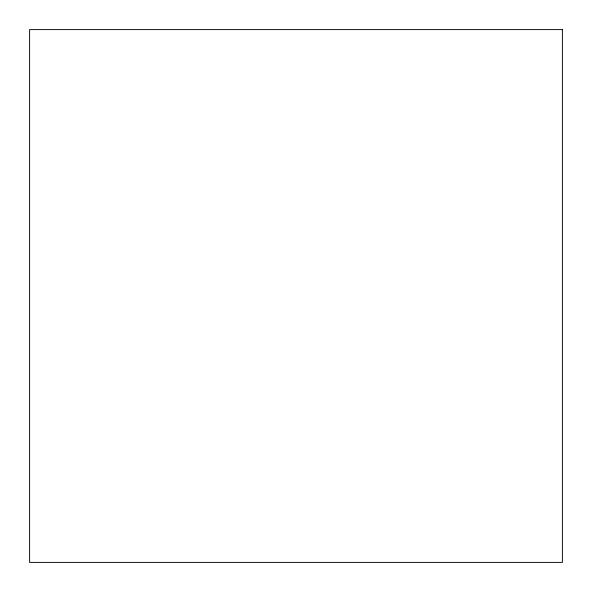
<?xml version="1.0" encoding="UTF-8"?>
<svg xmlns="http://www.w3.org/2000/svg" width="592" height="592" viewBox="0 0 592 592"><rect width="100%" height="100%" fill="white"/><g stroke="black" fill="none" stroke-linecap="round" stroke-linejoin="round"><path stroke-width="0.89" d="M562.4 29.6L29.6 29.6L29.6 562.4L562.4 562.4L562.4 29.6"/></g></svg>
